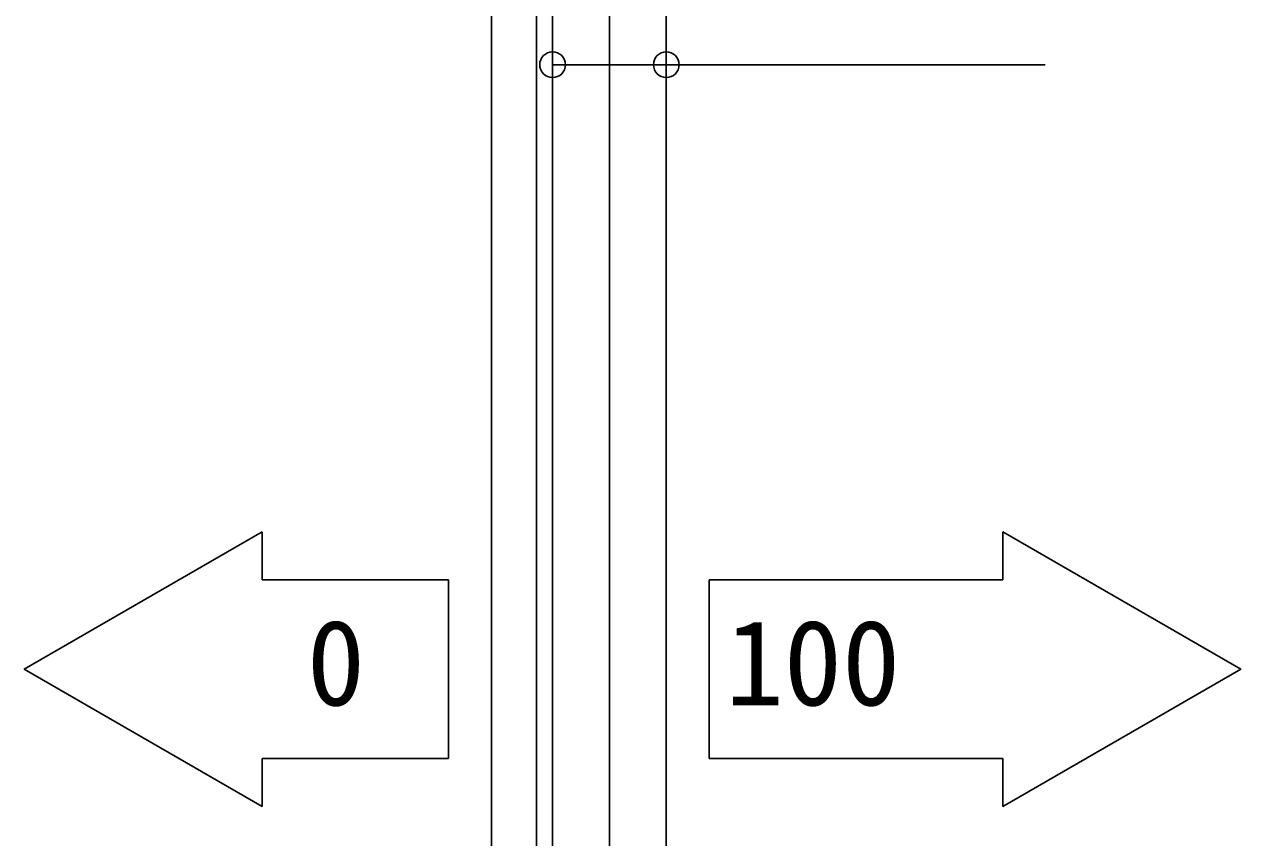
# Model space of a CAD drawing. Units: millimetres, scale not verified. Extents: x -7313 to 6687, y -10401 to 10355.
# Drawn here: x -5556 to -4422, y 3366 to 4124 of the extents above; entities that cross this region are included whole.
import ezdxf
from ezdxf.enums import TextEntityAlignment as Align

# ---------------------------------------------------------------- set-up
doc = ezdxf.new("R2010")
doc.units = ezdxf.units.MM
doc.header["$LTSCALE"] = 50
for name, color, linetype in [('0-4_YKK_12', 2, 'Continuous'), ('0-5_YKK_13', 4, 'Continuous'), ('0-6_YKK_A1', 4, 'Continuous'), ('0-7_YKK_D', 6, 'Continuous')]:
    doc.layers.add(name, color=color, linetype=linetype)
doc.styles.add('ＭＳ ゴシック', font='')
doc.styles.get('ＭＳ ゴシック').set_extended_font_data('MS Gothic')

msp = doc.modelspace()

# ---------------------------------------------------------------- linework, layer by layer
at = {"layer": '0-4_YKK_12'}
msp.add_line((-5010.46, 4908.14), (-5010.46, 1343.51), dxfattribs=at)
at = {"layer": '0-5_YKK_13'}
for p, q in [((-5120.46, 4252.5), (-5120.46, 3253.27)), ((-5078.46, 3255.83), (-5078.46, 4249.94))]:
    msp.add_line(p, q, dxfattribs=at)
at = {"layer": '0-6_YKK_A1'}
for p, q in [((-5063.46, 4613.15), (-5063.46, 1543.51)), ((-4957.46, 4613.15), (-4957.46, 1543.51)), ((-5334.06, 3650.61), (-5334.06, 3605.81)), ((-4643.86, 3650.61), (-4643.86, 3605.81)), ((-5334.06, 3439.41), (-5160.46, 3439.41)), ((-5334.06, 3439.41), (-5334.06, 3394.61)), ((-4643.86, 3439.41), (-4917.46, 3439.41)), ((-4643.86, 3439.41), (-4643.86, 3394.61))]:
    msp.add_line(p, q, dxfattribs=at)
for points in [[(-5334.06, 3394.61), (-5555.77, 3522.61), (-5334.06, 3650.61)], [(-4643.86, 3394.61), (-4422.16, 3522.61), (-4643.86, 3650.61)], [(-5334.06, 3605.81), (-5160.46, 3605.81), (-5160.46, 3439.41)], [(-4643.86, 3605.81), (-4917.46, 3605.81), (-4917.46, 3439.41)]]:
    msp.add_lwpolyline(points, dxfattribs=at)
at = {"layer": '0-7_YKK_D'}
for p, q in [((-5063.46, 4113.03), (-5063.46, 4085.06)), ((-4957.46, 4113.03), (-4957.46, 4085.06))]:
    msp.add_line(p, q, dxfattribs=at)
msp.add_lwpolyline([(-5063.46, 4086.06), (-4957.46, 4086.06), (-4604.42, 4086.06)], dxfattribs=at)
for centre in [(-5063.46, 4086.06), (-4957.46, 4086.06)]:
    msp.add_circle(centre, 12, dxfattribs=at)

# ---------------------------------------------------------------- texts
at = {"layer": '0-6_YKK_A1', "style": 'ＭＳ ゴシック'}
for s, p in [('0', (-5292.47, 3464.9)), ('100', (-4902.21, 3464.9))]:
    msp.add_text(s, height=79.77, dxfattribs=at).set_placement(p, align=Align.BOTTOM_LEFT)

doc.saveas('drawing.dxf')
